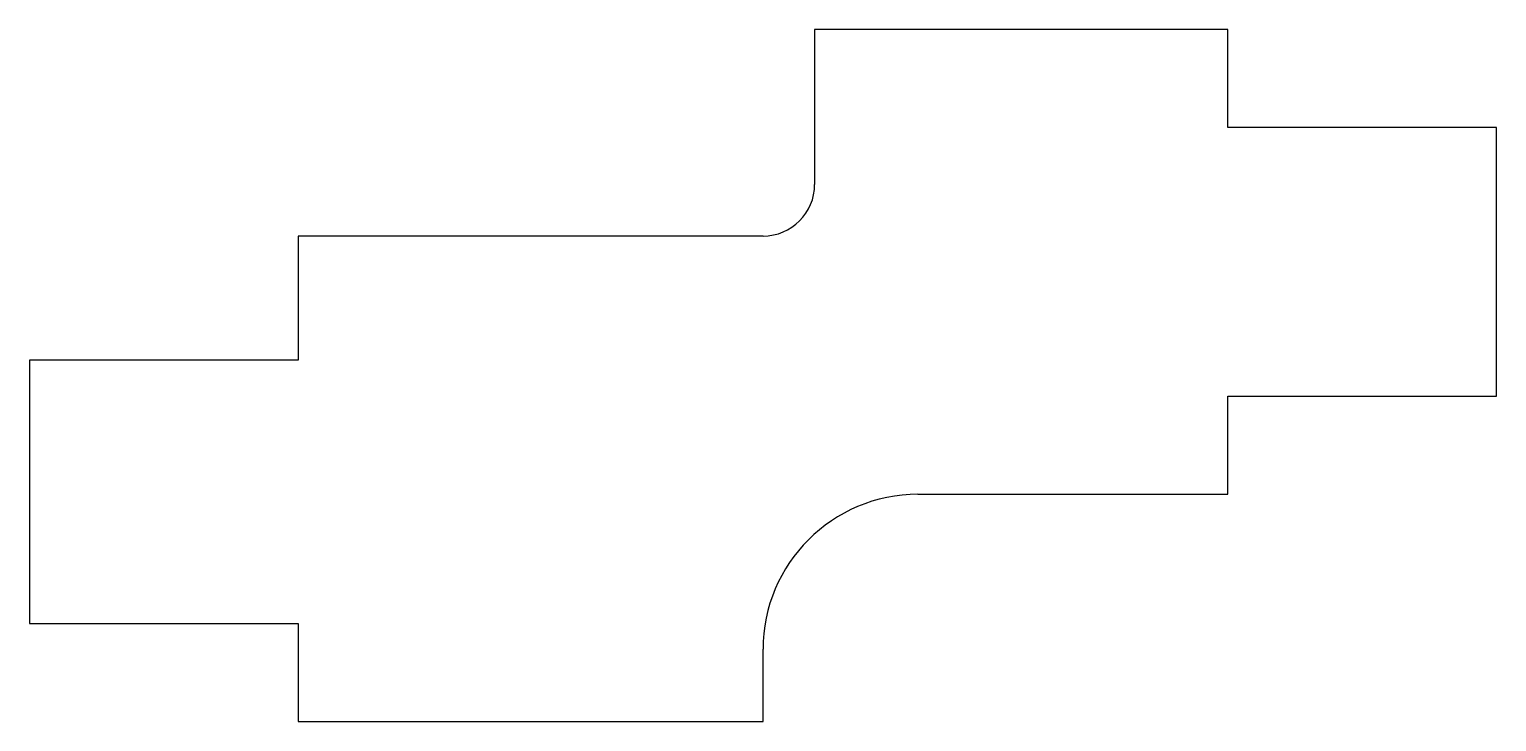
# Model space of a CAD drawing. Header units: millimetres. Extents: x 0 to 14.2, y 0 to 6.7.
import ezdxf

# ---------------------------------------------------------------- set-up
doc = ezdxf.new("R2010")
doc.units = ezdxf.units.MM

msp = doc.modelspace()

# ---------------------------------------------------------------- linework, layer by layer
at = {"linetype": 'CONTINUOUS'}
for p, q in [((11.6, 6.7), (7.6, 6.7)), ((7.6, 6.7), (7.6, 5.2)), ((11.6, 5.75), (11.6, 6.7)), ((14.2, 5.75), (11.6, 5.75)), ((14.2, 3.15), (14.2, 5.75)), ((7.1, 4.7), (2.6, 4.7)), ((2.6, 4.7), (2.6, 3.5)), ((2.6, 3.5), (0, 3.5)), ((0, 3.5), (0, 0.95)), ((11.6, 2.2), (11.6, 3.15)), ((11.6, 3.15), (14.2, 3.15)), ((8.6, 2.2), (11.6, 2.2)), ((0, 0.95), (2.6, 0.95)), ((2.6, 0.95), (2.6, 0)), ((7.1, 0), (7.1, 0.7)), ((2.6, 0), (7.1, 0))]:
    msp.add_line(p, q, dxfattribs=at)
for centre, radius, start, end in [((7.1, 5.2), 0.5, 270, 360), ((8.6, 0.7), 1.5, 90, 180)]:
    msp.add_arc(centre, radius, start, end, dxfattribs=at)

doc.saveas('drawing.dxf')
